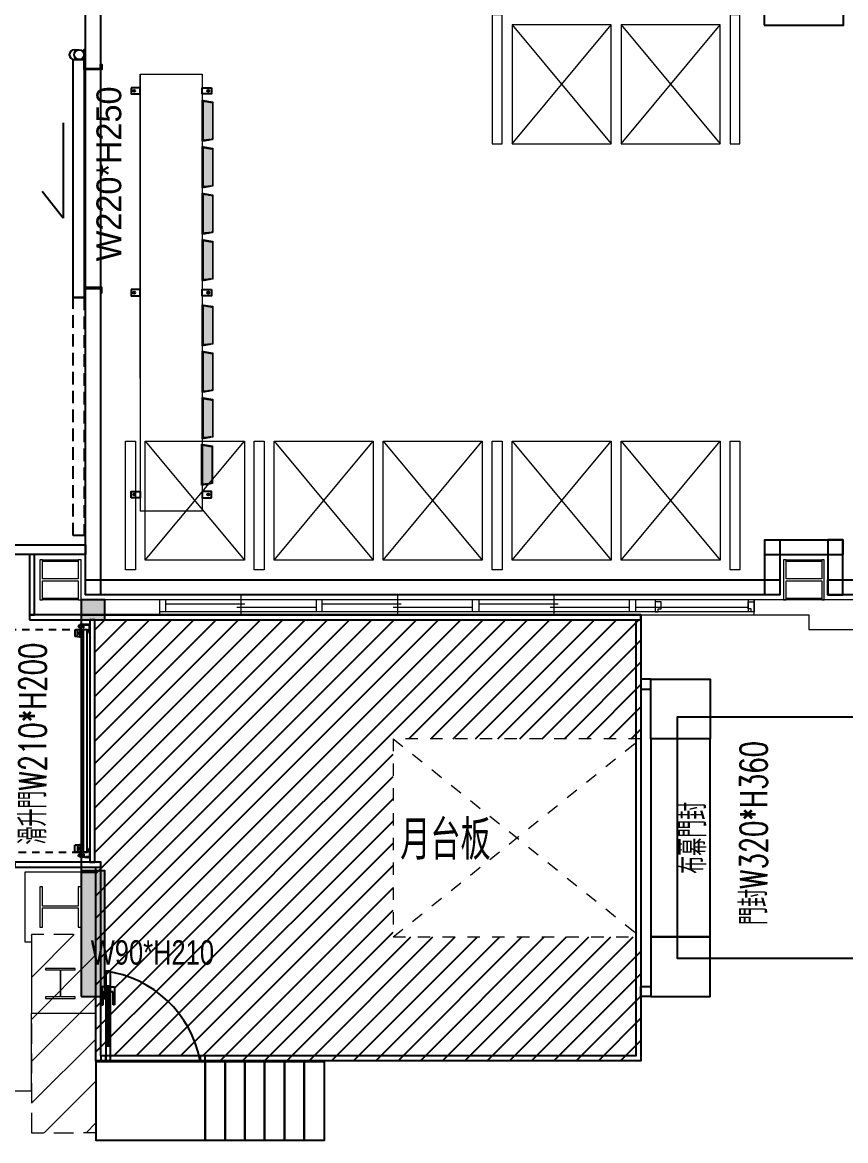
# Model space of a CAD drawing. Header units: millimetres. Extents: x -15161 to 10473752, y -72817 to 33960.
# Drawn here: x -1086 to -255, y -37382 to -36254 of the extents above; entities that cross this region are included whole.
import ezdxf
from ezdxf.enums import TextEntityAlignment as Align

# ---------------------------------------------------------------- set-up
doc = ezdxf.new("R2010")
doc.units = ezdxf.units.MM
for name, pattern in [('DASHED', [0.75, 0.5, -0.25]), ('HIDDEN', [9.525, 6.35, -3.175]), ('JIS_02_0.7', [1.35, 0.75, -0.6]), ('JIS_02_1.2', [2.5, 1.25, -1.25])]:
    doc.linetypes.add(name, pattern=pattern)
for name, color, linetype, lineweight in [('1', 7, 'Continuous', 9), ('C6', 6, 'Continuous', 5), ('添利-門', 150, 'Continuous', 25)]:
    doc.layers.add(name, color=color, linetype=linetype, lineweight=lineweight)
for name, color, linetype in [('@02 滑升門板', 7, 'Continuous'), ('@16 小零件', 3, 'Continuous'), ('HIDDEN', 2, 'DASHED'), ('PDF_幾何圖形', 7, 'Continuous'), ('TEXT', 4, 'Continuous')]:
    doc.layers.add(name, color=color, linetype=linetype)
doc.styles.add('C1', font='simplex.shx', dxfattribs={"bigfont": 'chin.shx'})
doc.styles.add('CHINA', font='C2.SHX', dxfattribs={"width": 0.8, "bigfont": 'CHINA.SHX'})
doc.styles.add('MtXpl_', font='PMingLiU.ttf')
doc.styles.get("Standard").update_dxf_attribs({"font": 'arial.ttf'})

# ---------------------------------------------------------------- blocks, each defined once
blk = doc.blocks.new('建築底圖1140116')
at = {"transparency": 33554687}
h = blk.add_hatch(color=8, dxfattribs=at)
h.dxf.hatch_style = 1
h.paths.add_polyline_path([(-1026.6, -25135.3), (-1002.6, -25135.3), (-1002.6, -25115.3), (-1026.6, -25115.3)])
h = blk.add_hatch(color=8, dxfattribs=at)
h.dxf.hatch_style = 1
h.paths.add_polyline_path([(-1026.6, -25515.3), (-1002.6, -25515.3), (-1002.6, -25388.5), (-1026.6, -25388.5)])
at = {"color": 8}
blk.add_line((-1026.6, -25135.3), (-1026.6, -25388.5), dxfattribs=at)
for points in [[(-1026.6, -25135.3), (-1002.6, -25135.3), (-1002.6, -25115.3), (-1026.6, -25115.3)], [(-1026.6, -25515.3), (-1002.6, -25515.3), (-1002.6, -25388.5), (-1026.6, -25388.5)]]:
    blk.add_lwpolyline(points, close=True, dxfattribs=at)
blk.add_lwpolyline([(-1026.6, -25389.8), (-1011.8, -25389.8)])
at = {"layer": 'PDF_幾何圖形', "lineweight": 0}
for points in [[(-1029.5, -25115.1), (-1026.6, -25115.1), (-1026.6, -25074.8), (-1029.5, -25074.8), (-1029.5, -25093.9), (-1065.5, -25093.9), (-1065.5, -25074.8), (-1068.1, -25074.8), (-1068.1, -25115.1), (-1065.5, -25115.1), (-1065.5, -25096), (-1029.5, -25096)], [(-1065.5, -25076.5), (-1065.5, -25074.8), (-1029.5, -25074.8), (-1029.5, -25076.5)], [(-279.3, -25115.1), (-276.7, -25115.1), (-276.7, -25074.8), (-279.3, -25074.8), (-279.3, -25093.9), (-315.3, -25093.9), (-315.3, -25074.8), (-317.8, -25074.8), (-317.8, -25115.1), (-315.3, -25115.1), (-315.3, -25096), (-279.3, -25096)], [(-315.3, -25076.5), (-315.3, -25074.8), (-279.3, -25074.8), (-279.3, -25076.5)], [(-1065.5, -25115.1), (-1065.5, -25113.4), (-1029.5, -25113.4), (-1029.5, -25115.1)], [(-315.3, -25115.1), (-315.3, -25113.4), (-279.3, -25113.4), (-279.3, -25115.1)], [(-1029.5, -25445.3), (-1026.6, -25445.3), (-1026.6, -25404.7), (-1029.5, -25404.7), (-1029.5, -25424.1), (-1065.5, -25424.1), (-1065.5, -25404.7), (-1068.1, -25404.7), (-1068.1, -25445.3), (-1065.5, -25445.3), (-1065.5, -25425.8), (-1029.5, -25425.8)], [(-1032.5, -25488.5), (-1032.5, -25487.2), (-1062.6, -25487.2), (-1062.6, -25488.5), (-1047.7, -25488.5), (-1047.7, -25515.6), (-1062.6, -25515.6), (-1062.6, -25517.3), (-1032.5, -25517.3), (-1032.5, -25515.6), (-1046.9, -25515.6), (-1046.9, -25488.5)]]:
    blk.add_lwpolyline(points, close=True, dxfattribs=at)
for points in [[(-865.3, -25111.2), (-865.3, -25131.1)], [(-707.3, -25111.2), (-707.3, -25131.1)], [(-549.4, -25111.2), (-549.4, -25131.1)], [(-1026.6, -25130.3), (-947.4, -25130.3), (-347.4, -25130.3), (-292.4, -25130.3), (-292.4, -25145.1), (-242.4, -25145.1), (-242.4, -25115.1), (-347.4, -25115.1), (-947.4, -25115.1), (-1026.6, -25115.1), (-1026.6, -25130.3)], [(-347.4, -25130.3), (-347.4, -25115.1), (-347.4, -25127.3), (-947.4, -25127.3)], [(-947.4, -25115.1), (-947.4, -25130.3)], [(-941.5, -25115.1), (-941.5, -25127.3)], [(-941.5, -25119.3), (-861.5, -25119.3)], [(-789.5, -25123.1), (-869.5, -25123.1)], [(-789.5, -25115.1), (-789.5, -25127.3)], [(-783.5, -25115.1), (-783.5, -25127.3)], [(-783.5, -25119.3), (-703.5, -25119.3)], [(-631.5, -25123.1), (-711.6, -25123.1)], [(-631.5, -25127.3), (-631.5, -25115.1)], [(-625.2, -25115.1), (-625.2, -25127.3)], [(-625.2, -25119.3), (-545.2, -25119.3)], [(-473.2, -25123.1), (-553.2, -25123.1)], [(-473.2, -25127.3), (-473.2, -25115.1)], [(-467.3, -25115.1), (-467.3, -25127.3)], [(-353.4, -25123.1), (-467.3, -25123.1)], [(-447.4, -25115.1), (-447.4, -25127.3), (-444.4, -25127.3), (-444.4, -25124.4), (-441.4, -25124.4), (-441.4, -25117.2), (-447.4, -25117.2)], [(-353.4, -25115.1), (-353.4, -25127.3)], [(-347.4, -25127.3), (-350.4, -25127.3), (-350.4, -25124.4), (-353.4, -25124.4), (-353.4, -25117.2), (-347.4, -25117.2)], [(-1026.6, -25389.8), (-1083.3, -25389.8), (-1083.3, -25437.3), (-1083.3, -25460.1), (-1076.5, -25460.1), (-1076.5, -25532.1), (-1011.8, -25532.1), (-1011.8, -25389.8)], [(-1026.6, -25389.8), (-1083.3, -25389.8), (-1083.3, -25437.3)], [(-1064.3, -25452.9), (-1076.5, -25452.9), (-1076.5, -25472.8)], [(-1076.5, -25496.1), (-1033.4, -25452.9)], [(-1076.5, -25453.8), (-1076.1, -25452.9)], [(-1034.2, -25452.9), (-1054.1, -25452.9)], [(-1011.8, -25472.8), (-1011.8, -25452.9)], [(-1076.5, -25538.5), (-1011.8, -25473.3)], [(-1076.5, -25483), (-1076.5, -25502.9)], [(-1076.5, -25512.6), (-1076.5, -25533)], [(-1076.5, -25580.8), (-1011.8, -25516)], [(-1011.8, -25533), (-1011.8, -25512.6)], [(-1768.4, -25532.1), (-1768.4, -25610.4), (-1076.5, -25610.4), (-1076.5, -25532.1)], [(-1076.5, -25542.7), (-1076.5, -25563)], [(-1011.8, -25563), (-1011.8, -25542.7)], [(-1076.5, -25623.1), (-1011.8, -25558.4)], [(-1076.5, -25572.8), (-1076.5, -25592.7)], [(-1011.8, -25592.7), (-1011.8, -25572.8)], [(-1076.5, -25602.8), (-1076.5, -25622.7)], [(-1063.8, -25652.8), (-1011.8, -25600.7)], [(-1011.8, -25622.7), (-1011.8, -25602.8)], [(-1076.5, -25632.9), (-1076.5, -25652.8), (-1064.3, -25652.8)], [(-1011.8, -25632.9), (-1011.8, -25652.8), (-1024, -25652.8)], [(-1054.1, -25652.8), (-1034.2, -25652.8)], [(-1021.5, -25652.8), (-1011.8, -25643)]]:
    blk.add_lwpolyline(points, dxfattribs=at)
blk = doc.blocks.new('A$C4E4F44B7')
at = {"layer": '@16 小零件'}
h = blk.add_hatch(color=253, dxfattribs=at)
h.dxf.hatch_style = 1
h.set_gradient(color1=(173, 173, 173), color2=(173, 173, 173))
edge = h.paths.add_edge_path()
edge.add_line((76, 44), (0, 44))
edge.add_arc((0, 42), 2, 90, 180)
edge.add_line((-2, 42), (-2, 0))
edge.add_arc((0, 0), 2, 180, 270)
edge.add_line((0, -2), (20, -2))
edge.add_line((20, -2), (20, 0))
edge.add_line((20, 0), (0, 0))
edge.add_line((0, 0), (0, 42))
edge.add_line((0, 42), (76, 42))
edge.add_line((76, 42), (76, 44))
at = {"layer": '@16 小零件', "color": 3}
blk.add_lwpolyline([(76, 44), (0, 44, 0.414214), (-2, 42), (-2, 0, 0.414214), (0, -2), (20, -2), (20, 0), (0, 0), (0, 42), (76, 42)], format="xyb", close=True, dxfattribs=at)
blk = doc.blocks.new('mao')
h = blk.add_hatch()
h.set_pattern_fill('ANSI37', color=256, scale=0.1)
edge = h.paths.add_edge_path()
edge.add_arc((-9, -3), 1, 71.7992, 121.7992)
edge.add_line((-10, -2), (-14, -5))
edge.add_arc((-14, -6), 0.75, 121.7992, 301.7992)
edge.add_line((-14, -6), (-12, -5))
edge.add_arc((-11, -7), 2, 71.7992, 121.7992, ccw=False)
edge.add_line((-10, -5), (-5, -7))
edge.add_arc((-4, -3), 4, 251.7992, 277.0107)
edge.add_line((-4, -7), (0, -7))
edge.add_arc((0, -5), 1.7, 270, 355.5734)
edge.add_arc((-30, -3), 31.5, 355.5734, 369.9553)
edge.add_line((1, 3), (1, 3))
edge.add_line((1, 3), (1, 3))
edge.add_arc((44, 7), 43, 184.3616, 185.7483, ccw=False)
edge.add_arc((1, 4), 0.2, 4.3616, 48.1143)
edge.add_line((1, 4), (1, 5))
edge.add_arc((1, 5), 0.2, 183.0003, 228.1143, ccw=False)
edge.add_arc((42, 7), 41.8, 176.3704, 183.0003, ccw=False)
edge.add_arc((1, 9), 0.2, 131.2564, 176.3704, ccw=False)
edge.add_line((1, 10), (1, 10))
edge.add_arc((1, 10), 0.2, 311.2564, 356.1782)
edge.add_arc((42, 8), 40.6, 156.1784, 176.5258, ccw=False)
edge.add_arc((4, 26), 1.5, 278.2417, 580.9993)
edge.add_arc((42, 7), 42.4, 155.3484, 184.7189)
edge.add_arc((35, -21), 43, 145.8809, 146.1229)
edge.add_arc((-4, 5), 4, 270, 326.1229, ccw=False)
edge.add_line((-4, 1), (-16, 1))
edge.add_arc((-16, -4), 5.5, 90, 120.2425)
edge.add_arc((-19, 0), 0.75, 120.2425, 300.2425)
edge.add_arc((-16, -4), 4, 90, 120.2425, ccw=False)
edge.add_line((-16, 0), (-4, 0))
edge.add_arc((-4, 5), 5.5, 270, 311.3028)
edge.add_arc((0, 1), 0.2, 7.1671, 131.3028, ccw=False)
edge.add_arc((-30, -3), 30, -4.4266, 7.1671, ccw=False)
edge.add_arc((0, -5), 0.2, 270, 355.5734, ccw=False)
edge.add_line((0, -5), (-4, -5))
edge.add_arc((-4, -5), 0.5, 161.7992, 277.0107, ccw=False)
edge.add_line((-5, -5), (-4, -3))
edge.add_arc((-5, -3), 0.65, 341.7992, 521.7992)
edge.add_line((-5, -3), (-6, -5))
edge.add_arc((-6, -4), 0.5, 251.7992, 341.7992, ccw=False)
edge.add_line((-7, -5), (-9, -4))
edge.add_arc((-9, -4), 0.5, 146.7992, 251.7992, ccw=False)
edge.add_line((-9, -3), (-9, -2))
edge.add_arc((-9, -2), 0.2, 326.7992, 431.7992)
at = {"layer": '@16 小零件'}
blk.add_lwpolyline([(-9, -2, 0.221695), (-10, -2), (-14, -5, 1), (-14, -6), (-12, -5, -0.221695), (-10, -5), (-5, -7, 0.110452), (-4, -7), (0, -7, 0.391762), (2, -5, 0.062835), (1, 3), (1, 3), (1, 3, -0.006051), (1, 4, 0.193261), (1, 4), (1, 5, -0.199429), (1, 5, -0.028937), (1, 10, -0.199429), (1, 10), (1, 10, 0.198558), (1, 10, -0.089016), (5, 24, 3.920122), (3, 25, 0.128859), (-1, 3, 0.001056), (-1, 3, -0.249898), (-4, 1), (-16, 1, 0.132729), (-19, 1, 1), (-18, -1, -0.132729), (-16, 0), (-4, 0, 0.182194), (0, 1, -0.601666), (0, 1, -0.05063), (0, -5, -0.391762), (0, -5), (-4, -5, -0.54982), (-5, -5), (-4, -3, 1), (-5, -3), (-6, -5, -0.414214), (-7, -5), (-9, -4, -0.493145), (-9, -3), (-9, -2, 0.493145), (-9, -2)], format="xyb", dxfattribs=at)
blk = doc.blocks.new('A$C5A6C6123')
at = {"layer": '@16 小零件'}
h = blk.add_hatch(color=7, dxfattribs=at)
h.dxf.hatch_style = 1
h.set_gradient(color1=(255, 255, 255))
h.paths.add_polyline_path([(11, 10, 0.182194), (12, 6, -0.601666), (12, 6, -0.05063), (6, 6, -0.391762), (6, 6), (6, 10, -0.548925), (6, 11), (8, 10, 1), (8, 11), (7, 12, -0.414214), (6, 13), (7, 15, -0.493145), (8, 15), (9, 15, 0.48682), (9, 15, 0.226997), (9, 16), (6, 20, 1), (5, 20), (6, 18, -0.221695), (6, 16), (4, 12, 0.110452), (4, 10), (5, 6, 0.391762), (6, 4, 0.062835), (14, 5), (14, 5), (14, 5, -0.006051), (15, 5, 0.193261), (15, 5), (16, 5, -0.199429), (16, 5, -0.028937), (21, 5, -0.199429), (21, 5), (21, 5, 0.200125), (21, 5, -0.089009), (35, 2, 3.920122), (36, 3, 0.128859), (15, 7, 0.001056), (14, 7, -0.249898), (13, 10), (13, 22, 0.132729), (12, 25, 1), (11, 24, -0.132729), (11, 22)])
at = {"layer": '@16 小零件', "elevation": 0}
blk.add_lwpolyline([(9, 15, 0.225896), (9, 16), (6, 20, 1), (5, 20), (6, 18, -0.221695), (6, 16), (4, 12, 0.110452), (4, 10), (5, 6, 0.391762), (6, 4, 0.062835), (14, 5), (14, 5), (14, 5, -0.006051), (15, 5, 0.193261), (15, 5), (16, 5, -0.199429), (16, 5, -0.028937), (21, 5, -0.199429), (21, 5), (21, 5, 0.198558), (21, 5, -0.089016), (35, 2, 3.920122), (36, 3, 0.128859), (15, 7, 0.001056), (14, 7, -0.249898), (13, 10), (13, 22, 0.132729), (12, 25, 1), (11, 24, -0.132729), (11, 22), (11, 10, 0.182194), (12, 6, -0.601666), (12, 6, -0.05063), (6, 6, -0.391762), (6, 6), (6, 10, -0.54982), (6, 11), (8, 10, 1), (8, 11), (7, 12, -0.414214), (6, 13), (7, 15, -0.493145), (8, 15), (9, 15, 0.493145), (9, 15)], format="xyb", dxfattribs=at)
blk = doc.blocks.new('A$C34B67317')
at = {"layer": '@16 小零件'}
h = blk.add_hatch(color=253, dxfattribs=at)
h.dxf.hatch_style = 1
h.set_gradient(color1=(173, 173, 173), color2=(173, 173, 173))
h.paths.add_polyline_path([(-54, -6), (-51, -6), (-51, 1), (-51, 20), (-49, 35), (-49, 39, -0.025609), (-49, 39), (-49, 53), (-52, 53), (-52, 35), (-54, 20)])
h.paths.add_polyline_path([(-54, -24), (-51, -24), (-51, -6), (-54, -6)])
h.paths.add_polyline_path([(-52, 53), (-49, 53), (-49, 67), (-49, 75), (-52, 75)])
h = blk.add_hatch(color=253, dxfattribs=at)
h.dxf.hatch_style = 1
h.set_gradient(color1=(173, 173, 173), color2=(173, 173, 173))
h.paths.add_polyline_path([(-47, -26), (-23, -26), (-23, -26), (-23, -24), (-27, -24), (-47, -24, -0.394187), (-49, -22), (-49, -6), (-51, -6), (-51, -22, 0.400856)])
h.paths.add_polyline_path([(-51, -6), (-49, -6), (-49, 14), (-51, 14)])
h.paths.add_polyline_path([(-19, -26), (7, -26, 0.434528), (11, -22), (11, -13), (10, -12), (11, -11), (11, -6), (9, -6), (9, -10), (7, -11, 0.383736), (7, -13), (9, -14), (9, -22, -0.434528), (7, -24), (-15, -24), (-15, -24), (-19, -24)])
h = blk.add_hatch(color=253, dxfattribs=at)
h.dxf.hatch_style = 1
h.set_gradient(color1=(173, 173, 173), color2=(173, 173, 173))
h.paths.add_polyline_path([(-44, 35), (-23, 35), (-23, 37), (-44, 37, -0.414214), (-47, 39), (-47, 53), (-49, 53), (-49, 39, 0.384526)])
h.paths.add_polyline_path([(-49, 67), (-49, 53), (-47, 53), (-47, 66), (-41, 83, -0.583146), (-30, 85), (-25, 78), (-23, 80), (-28, 86, 0.583449), (-43, 84)])
for p, q in [((-44, 53, 0), (-55, 53, 0)), ((-53, 57), (-53, 49)), ((-52, 57), (-52, 49)), ((-58, -6), (-45, -6)), ((-55, -2), (-55, -10)), ((-54, -2), (-54, -10))]:
    blk.add_line(p, q, dxfattribs=at)
at = {"layer": '@16 小零件', "ltscale": 10}
blk.add_line((-52, 35, 0), (-52, 75, 0), dxfattribs=at)
blk.add_lwpolyline([(-52, 75), (-49, 75), (-49, 35), (-51, 20), (-51, -24), (-54, -24), (-54, 20), (-52, 36)], dxfattribs=at)
at = {"layer": '@16 小零件'}
blk.add_lwpolyline([(-51, 1), (-51, -22, 0.401695), (-47, -26), (7, -26, 0.434528), (11, -22), (11, -13), (10, -12), (11, -11), (11, -6), (9, -6), (9, -10), (7, -11, 0.383736), (7, -13), (9, -14), (9, -22, -0.434528), (7, -24), (-47, -24, -0.394187), (-49, -22), (-49, 14), (-51, 14)], format="xyb", dxfattribs=at)
at = {"layer": '@16 小零件', "ltscale": 10, "elevation": 0}
blk.add_lwpolyline([(-30, 85, 0.580259), (-41, 83), (-47, 66), (-47, 39, 0.414214), (-44, 37), (-23, 37), (-23, 35), (-44, 35, -0.414214), (-49, 39), (-49, 67), (-43, 84, -0.58075), (-28, 86), (-23, 80), (-25, 78)], format="xyb", close=True, dxfattribs=at)
at = {"layer": '@16 小零件', "extrusion": (0, 0, -1)}
for centre, major_axis, start_param, end_param in [((-53, 57), (-0.598, -0.598), -1.41843, -0.152488), ((-53, 48), (0.598, -0.598), 3.293959, 4.559901), ((-54, -1), (-0.598, -0.598), -1.41843, -0.152488), ((-54, -11), (0.598, -0.598), 3.293959, 4.559901)]:
    blk.add_ellipse(centre, major_axis=major_axis, ratio=1, start_param=start_param, end_param=end_param, dxfattribs=at)
at = {"layer": '@16 小零件', "xscale": -1}
for name, p, rotation in [('mao', (11, -6), 270.4821418400619), ('A$C5A6C6123', (0, 0, 0), 180)]:
    blk.add_blockref(name, p, dxfattribs=dict(at, rotation=rotation))
blk = doc.blocks.new('轮和轮支架')
at = {"layer": '@02 滑升門板', "color": 4}
for p, q in [((-6, -6), (-6, -23)), ((-6, -35), (-6, -23)), ((-6, -40), (-6, -35)), ((6, -30), (6, -6)), ((6, -16), (15, -16)), ((15, -30), (6, -30)), ((6, -30), (6, -35)), ((6, -35), (6, -40)), ((15, -30), (15, -16)), ((34, -18), (15, -18)), ((34, -28), (15, -28)), ((106, -14), (34, -14)), ((34, -14), (34, -58)), ((106, -32), (34, -32)), ((106, -58), (34, -58)), ((36, -14), (36, -4)), ((36, -4), (104, -4)), ((104, -7), (36, -7)), ((36, -84), (36, -58)), ((36, -84), (104, -84)), ((46, -7), (39, -7)), ((39, -7), (39, -7)), ((40, -7), (46, -7)), ((41, -4), (104, -4)), ((41, -8), (41, -12)), ((42, -13), (41, -13)), ((43, -13), (42, -13)), ((43, -8), (43, -12)), ((43, -13), (46, -13)), ((46, -14), (46, -4)), ((52, -7), (46, -7)), ((46, -7), (52, -7)), ((48, -13), (46, -13)), ((48, -13), (49, -13)), ((49, -8), (49, -12)), ((49, -13), (51, -13)), ((51, -8), (51, -12)), ((52, -7), (52, -7)), ((95, -7), (88, -7)), ((88, -7), (95, -7)), ((88, -7), (88, -7)), ((89, -8), (89, -12)), ((91, -13), (90, -13)), ((92, -13), (91, -13)), ((92, -8), (92, -12)), ((92, -13), (95, -13)), ((95, -14), (95, -4)), ((101, -7), (95, -7)), ((95, -7), (101, -7)), ((97, -13), (95, -13)), ((97, -8), (97, -12)), ((97, -13), (98, -13)), ((98, -13), (99, -13)), ((100, -8), (100, -12)), ((101, -7), (101, -7)), ((104, -4), (104, -14)), ((104, -4), (104, -7)), ((104, -58), (104, -84)), ((106, -14), (106, -58)), ((115, -18), (106, -18)), ((115, -28), (106, -28)), ((115, -28), (115, -18)), ((115, -18), (117, -18)), ((115, -28), (117, -28)), ((117, -28), (117, -18))]:
    blk.add_line(p, q, dxfattribs=at)
blk.add_lwpolyline([(75, -36), (79, -43), (75, -50), (66, -50), (62, -43), (66, -36)], close=True, dxfattribs=at)
for centre, radius in [((70, -42), 9.96), ((70, -43), 7.22), ((70, -43), 6.59)]:
    blk.add_circle(centre, radius, dxfattribs=at)
for centre, radius, start, end in [((0, -6), 6, 0, 180), ((0, -7), 6.1, 10.3229, 169.6771), ((0, -9), 6.29, 18.5184, 163.7889), ((0, -12), 6.89, 29.4619, 150.5381), ((0, -16), 7.76, 39.3937, 140.6063), ((0, -22), 9.13, 50.0846, 132.2228), ((0, -40), 18.8, 71.4396, 108.5604), ((0, -6), 18.8, 251.4396, 288.5604), ((0, -24), 9.13, 227.7772, 309.9154), ((0, -30), 7.76, 219.3937, 320.6063), ((0, -34), 6.89, 209.4619, 330.5381), ((0, -37), 6.29, 196.2111, 341.4816), ((0, -40), 6, 180, 0), ((0, -39), 6.1, 190.3229, 349.6771), ((42, -2), 6.13, 244.44, 281.3099), ((40, -7), 0.457, 90, 180), ((41, -12), 0.481, 180, 270), ((42, -12), 0.481, 270, 0), ((46, 1), 8.9, 251.0754, 288.9246), ((43, -12), 0.481, 180, 270), ((48, -12), 0.481, 270, 0), ((50, -2), 6.13, 258.6901, 295.56), ((49, -12), 0.481, 180, 270), ((51, -12), 0.481, 270, 0), ((52, -7), 0.457, 0, 90), ((70, -43), 4.5, 0.2198, 180.6124), ((70, -42), 4.51, 183.2567, 356.3507), ((90, -2), 6.13, 244.44, 281.3099), ((88, -7), 0.457, 90, 180), ((90, -12), 0.481, 180, 270), ((91, -12), 0.481, 270, 0), ((95, 1), 8.9, 251.0754, 288.9246), ((92, -12), 0.481, 180, 270), ((99, -2), 6.13, 258.6901, 295.56), ((98, -12), 0.481, 180, 270), ((97, -12), 0.481, 270, 0), ((99, -12), 0.481, 270, 0), ((101, -7), 0.457, 0, 90)]:
    blk.add_arc(centre, radius, start, end, dxfattribs=at)
blk = doc.blocks.new('A$C5A8905F9')
at = {"layer": '@16 小零件', "xscale": -1, "rotation": 180}
blk.add_blockref('轮和轮支架', (-35, 40), dxfattribs=at)
at = {"layer": '@16 小零件'}
blk.add_blockref('A$C4E4F44B7', (0, 0), dxfattribs=at)
blk = doc.blocks.new('機組1140224')
h = blk.add_hatch(color=230)
h.dxf.hatch_style = 1
h.paths.add_polyline_path([(7464.6, -36371.3), (7455.3, -36373), (7455.3, -36371.5), (7455.3, -36332.6), (7464.6, -36334.3)])
h = blk.add_hatch(color=230)
h.dxf.hatch_style = 1
h.paths.add_polyline_path([(7464.6, -36418.2), (7455.3, -36419.9), (7455.3, -36418.4), (7455.3, -36379.5), (7464.6, -36381.2)])
h = blk.add_hatch(color=230)
h.dxf.hatch_style = 1
h.paths.add_polyline_path([(7464.6, -36465.1), (7455.3, -36466.8), (7455.3, -36465.3), (7455.3, -36426.4), (7464.6, -36428.1)])
h = blk.add_hatch(color=230)
h.dxf.hatch_style = 1
h.paths.add_polyline_path([(7464.6, -36512), (7455.3, -36513.7), (7455.3, -36512.2), (7455.3, -36473.3), (7464.6, -36475)])
h = blk.add_hatch(color=230)
h.dxf.hatch_style = 1
h.paths.add_polyline_path([(7464.6, -36577.6), (7455.3, -36579.3), (7455.3, -36577.8), (7455.3, -36539), (7464.6, -36540.6)])
h = blk.add_hatch(color=230)
h.dxf.hatch_style = 1
h.paths.add_polyline_path([(7464.6, -36624.5), (7455.3, -36626.2), (7455.3, -36624.7), (7455.3, -36585.9), (7464.6, -36587.5)])
h = blk.add_hatch(color=230)
h.dxf.hatch_style = 1
h.paths.add_polyline_path([(7464.6, -36671.4), (7455.3, -36673.1), (7455.3, -36671.6), (7455.3, -36632.8), (7464.6, -36634.4)])
h = blk.add_hatch(color=230)
h.dxf.hatch_style = 1
h.paths.add_polyline_path([(7464.1, -36718.3), (7454.8, -36720), (7454.8, -36718.5), (7454.8, -36679.7), (7464.1, -36681.4)])
at = {"layer": '1'}
h = blk.add_hatch(color=230, dxfattribs=at)
h.dxf.hatch_style = 1
h.paths.add_polyline_path([(7455.3, -36332.6), (7455.3, -36334.1), (7464.3, -36334.3)])
h = blk.add_hatch(color=230, dxfattribs=at)
h.dxf.hatch_style = 1
h.paths.add_polyline_path([(7455.3, -36332.6), (7455.3, -36334.1), (7464.3, -36334.3)])
h = blk.add_hatch(color=230, dxfattribs=at)
h.dxf.hatch_style = 1
h.paths.add_polyline_path([(7455.3, -36373), (7455.3, -36371.5), (7464.3, -36371.3)])
h = blk.add_hatch(color=230, dxfattribs=at)
h.dxf.hatch_style = 1
h.paths.add_polyline_path([(7455.3, -36379.5), (7455.3, -36381), (7464.3, -36381.2)])
h = blk.add_hatch(color=230, dxfattribs=at)
h.dxf.hatch_style = 1
h.paths.add_polyline_path([(7455.3, -36379.5), (7455.3, -36381), (7464.3, -36381.2)])
h = blk.add_hatch(color=230, dxfattribs=at)
h.dxf.hatch_style = 1
h.paths.add_polyline_path([(7455.3, -36419.9), (7455.3, -36418.4), (7464.3, -36418.2)])
h = blk.add_hatch(color=230, dxfattribs=at)
h.dxf.hatch_style = 1
h.paths.add_polyline_path([(7455.3, -36426.4), (7455.3, -36427.9), (7464.3, -36428.1)])
h = blk.add_hatch(color=230, dxfattribs=at)
h.dxf.hatch_style = 1
h.paths.add_polyline_path([(7455.3, -36426.4), (7455.3, -36427.9), (7464.3, -36428.1)])
h = blk.add_hatch(color=230, dxfattribs=at)
h.dxf.hatch_style = 1
h.paths.add_polyline_path([(7455.3, -36466.8), (7455.3, -36465.3), (7464.3, -36465.1)])
h = blk.add_hatch(color=230, dxfattribs=at)
h.dxf.hatch_style = 1
h.paths.add_polyline_path([(7455.3, -36473.3), (7455.3, -36474.8), (7464.3, -36475)])
h = blk.add_hatch(color=230, dxfattribs=at)
h.dxf.hatch_style = 1
h.paths.add_polyline_path([(7455.3, -36473.3), (7455.3, -36474.8), (7464.3, -36475)])
h = blk.add_hatch(color=230, dxfattribs=at)
h.dxf.hatch_style = 1
h.paths.add_polyline_path([(7455.3, -36513.7), (7455.3, -36512.2), (7464.3, -36512.1)])
h = blk.add_hatch(color=230, dxfattribs=at)
h.dxf.hatch_style = 1
h.paths.add_polyline_path([(7455.3, -36539), (7455.3, -36540.4), (7464.3, -36540.6)])
h = blk.add_hatch(color=230, dxfattribs=at)
h.dxf.hatch_style = 1
h.paths.add_polyline_path([(7455.3, -36539), (7455.3, -36540.4), (7464.3, -36540.6)])
h = blk.add_hatch(color=230, dxfattribs=at)
h.dxf.hatch_style = 1
h.paths.add_polyline_path([(7455.3, -36579.3), (7455.3, -36577.8), (7464.3, -36577.7)])
h = blk.add_hatch(color=230, dxfattribs=at)
h.dxf.hatch_style = 1
h.paths.add_polyline_path([(7455.3, -36585.9), (7455.3, -36587.3), (7464.3, -36587.5)])
h = blk.add_hatch(color=230, dxfattribs=at)
h.dxf.hatch_style = 1
h.paths.add_polyline_path([(7455.3, -36585.9), (7455.3, -36587.3), (7464.3, -36587.5)])
h = blk.add_hatch(color=230, dxfattribs=at)
h.dxf.hatch_style = 1
h.paths.add_polyline_path([(7455.3, -36626.2), (7455.3, -36624.7), (7464.3, -36624.6)])
h = blk.add_hatch(color=230, dxfattribs=at)
h.dxf.hatch_style = 1
h.paths.add_polyline_path([(7455.3, -36632.8), (7455.3, -36634.2), (7464.3, -36634.4)])
h = blk.add_hatch(color=230, dxfattribs=at)
h.dxf.hatch_style = 1
h.paths.add_polyline_path([(7455.3, -36632.8), (7455.3, -36634.2), (7464.3, -36634.4)])
h = blk.add_hatch(color=230, dxfattribs=at)
h.dxf.hatch_style = 1
h.paths.add_polyline_path([(7455.3, -36673.1), (7455.3, -36671.6), (7464.3, -36671.5)])
h = blk.add_hatch(color=230, dxfattribs=at)
h.dxf.hatch_style = 1
h.paths.add_polyline_path([(7454.8, -36679.7), (7454.8, -36681.1), (7463.8, -36681.3)])
h = blk.add_hatch(color=230, dxfattribs=at)
h.dxf.hatch_style = 1
h.paths.add_polyline_path([(7454.8, -36679.7), (7454.8, -36681.1), (7463.8, -36681.3)])
h = blk.add_hatch(color=230, dxfattribs=at)
h.dxf.hatch_style = 1
h.paths.add_polyline_path([(7454.8, -36720), (7454.8, -36718.5), (7463.8, -36718.4)])
at = {"color": 230}
for p, q in [((7465.2, -36344.4), (7465.1, -36344.4)), ((7465.2, -36361.2), (7465.1, -36361.2)), ((7465.2, -36391.3), (7465.1, -36391.3)), ((7465.2, -36408.1), (7465.1, -36408.1)), ((7465.2, -36438.2), (7465.1, -36438.2)), ((7465.2, -36455), (7465.1, -36455)), ((7465.2, -36485.1), (7465.1, -36485.1)), ((7465.2, -36501.9), (7465.1, -36501.9)), ((7465.2, -36550.7), (7465.1, -36550.7)), ((7465.2, -36567.5), (7465.1, -36567.5)), ((7465.2, -36597.6), (7465.1, -36597.6)), ((7465.2, -36614.4), (7465.1, -36614.4)), ((7465.2, -36644.6), (7465.1, -36644.6)), ((7465.2, -36661.3), (7465.1, -36661.3)), ((7464.6, -36691.5), (7464.6, -36691.5)), ((7464.6, -36708.2), (7464.6, -36708.2))]:
    blk.add_line(p, q, dxfattribs=at)
for points in [[(7382.6, -36319.5), (7382.6, -36325.8), (7391.9, -36325.8), (7391.9, -36319.5)], [(7463.6, -36319.5), (7463.6, -36325.8), (7454.2, -36325.8), (7454.2, -36319.5)], [(7382.6, -36523.2), (7382.6, -36529.4), (7391.9, -36529.4), (7391.9, -36523.2)], [(7463.6, -36523.2), (7463.6, -36529.4), (7454.2, -36529.4), (7454.2, -36523.2)], [(7382.6, -36733.1), (7382.6, -36726.9), (7391.9, -36726.9), (7391.9, -36733.1)], [(7463.6, -36733.1), (7463.6, -36726.9), (7454.2, -36726.9), (7454.2, -36733.1)]]:
    blk.add_lwpolyline(points, close=True, dxfattribs=at)
for centre in [(7385.7, -36322.7), (7460.5, -36322.7), (7385.7, -36526.3), (7460.5, -36526.3), (7385.7, -36730), (7460.5, -36730)]:
    blk.add_circle(centre, 1.04, dxfattribs=at)
at = {"layer": '1', "color": 230}
for p, q in [((7391.9, -36612.8), (7391.9, -36305.8)), ((7391.9, -36305.8), (7454.2, -36305.8)), ((7391.9, -36305.8), (7391.9, -36746.8)), ((7454.2, -36305.8), (7454.2, -36612.8)), ((7454.2, -36305.8), (7454.2, -36746.8)), ((7455.3, -36332.1), (7465.1, -36333.7)), ((7464.6, -36334.3), (7464.6, -36371.3)), ((7465.1, -36333.7), (7465.1, -36371.9)), ((7465.1, -36371.9), (7455.3, -36373.5)), ((7455.3, -36379), (7465.1, -36380.6)), ((7464.6, -36381.2), (7464.6, -36418.2)), ((7465.1, -36380.6), (7465.1, -36418.8)), ((7454.2, -36418.9), (7454.2, -36633.8)), ((7465.1, -36418.8), (7455.3, -36420.4)), ((7455.3, -36425.9), (7465.1, -36427.5)), ((7465.1, -36427.5), (7465.1, -36465.7)), ((7464.6, -36428.1), (7464.6, -36465.1)), ((7465.1, -36465.7), (7455.3, -36467.3)), ((7455.3, -36472.8), (7465.1, -36474.4)), ((7464.6, -36475), (7464.6, -36512)), ((7465.1, -36474.4), (7465.1, -36512.6)), ((7465.1, -36512.6), (7455.3, -36514.2)), ((7455.3, -36538.4), (7465.1, -36540)), ((7465.1, -36540), (7465.1, -36578.2)), ((7464.6, -36540.6), (7464.6, -36577.6)), ((7465.1, -36578.2), (7455.3, -36579.8)), ((7455.3, -36585.3), (7465.1, -36586.9)), ((7464.6, -36587.5), (7464.6, -36624.5)), ((7465.1, -36586.9), (7465.1, -36625.1)), ((7465.1, -36625.1), (7455.3, -36626.8)), ((7455.3, -36632.2), (7465.1, -36633.8)), ((7464.6, -36634.4), (7464.6, -36671.4)), ((7465.1, -36633.8), (7465.1, -36672)), ((7465.1, -36672), (7455.3, -36673.7)), ((7454.8, -36679.1), (7464.6, -36680.7)), ((7464.1, -36681.4), (7464.1, -36718.3)), ((7464.6, -36680.7), (7464.6, -36718.9)), ((7464.6, -36718.9), (7454.8, -36720.6)), ((7454.2, -36746.8), (7391.9, -36746.8))]:
    blk.add_line(p, q, dxfattribs=at)
for points in [[(7454.2, -36332.1), (7455.3, -36332.1), (7455.3, -36373.5), (7454.2, -36373.5)], [(7454.2, -36379), (7455.3, -36379), (7455.3, -36420.4), (7454.2, -36420.4)], [(7454.2, -36425.9), (7455.3, -36425.9), (7455.3, -36467.3), (7454.2, -36467.3)], [(7454.2, -36472.8), (7455.3, -36472.8), (7455.3, -36514.2), (7454.2, -36514.2)], [(7454.2, -36538.4), (7455.3, -36538.4), (7455.3, -36579.8), (7454.2, -36579.8)], [(7454.2, -36585.3), (7455.3, -36585.3), (7455.3, -36626.8), (7454.2, -36626.8)], [(7454.2, -36632.2), (7455.3, -36632.2), (7455.3, -36673.7), (7454.2, -36673.7)], [(7453.7, -36679.1), (7454.8, -36679.1), (7454.8, -36720.6), (7453.7, -36720.6)]]:
    blk.add_lwpolyline(points, close=True, dxfattribs=at)
at = {"layer": 'HIDDEN', "color": 230}
for p, q in [((7455.3, -36332.6), (7464.6, -36334.3)), ((7455.3, -36373), (7464.6, -36371.3)), ((7455.3, -36379.5), (7464.6, -36381.2)), ((7455.3, -36419.9), (7464.6, -36418.2)), ((7455.3, -36426.4), (7464.6, -36428.1)), ((7455.3, -36466.8), (7464.6, -36465.1)), ((7455.3, -36473.3), (7464.6, -36475)), ((7455.3, -36513.7), (7464.6, -36512)), ((7455.3, -36539), (7464.6, -36540.6)), ((7455.3, -36579.3), (7464.6, -36577.6)), ((7455.3, -36585.9), (7464.6, -36587.5)), ((7455.3, -36626.2), (7464.6, -36624.5)), ((7455.3, -36632.8), (7464.6, -36634.4)), ((7455.3, -36673.1), (7464.6, -36671.4)), ((7454.8, -36679.7), (7464.1, -36681.4)), ((7454.8, -36720), (7464.1, -36718.3))]:
    blk.add_line(p, q, dxfattribs=at)
for points in [[(7454.8, -36334.1), (7455.3, -36334.1), (7455.3, -36332.4), (7454.8, -36332.4)], [(7454.8, -36371.5), (7455.3, -36371.5), (7455.3, -36373.2), (7454.8, -36373.2)], [(7454.8, -36381), (7455.3, -36381), (7455.3, -36379.3), (7454.8, -36379.3)], [(7454.8, -36418.4), (7455.3, -36418.4), (7455.3, -36420.1), (7454.8, -36420.1)], [(7454.8, -36427.9), (7455.3, -36427.9), (7455.3, -36426.2), (7454.8, -36426.2)], [(7454.8, -36465.3), (7455.3, -36465.3), (7455.3, -36467.1), (7454.8, -36467.1)], [(7454.8, -36474.8), (7455.3, -36474.8), (7455.3, -36473.1), (7454.8, -36473.1)], [(7454.8, -36512.2), (7455.3, -36512.2), (7455.3, -36514), (7454.8, -36514)], [(7454.8, -36540.4), (7455.3, -36540.4), (7455.3, -36538.7), (7454.8, -36538.7)], [(7454.8, -36577.8), (7455.3, -36577.8), (7455.3, -36579.6), (7454.8, -36579.6)], [(7454.8, -36587.3), (7455.3, -36587.3), (7455.3, -36585.6), (7454.8, -36585.6)], [(7454.8, -36624.7), (7455.3, -36624.7), (7455.3, -36626.5), (7454.8, -36626.5)], [(7454.8, -36634.2), (7455.3, -36634.2), (7455.3, -36632.5), (7454.8, -36632.5)], [(7454.8, -36671.6), (7455.3, -36671.6), (7455.3, -36673.4), (7454.8, -36673.4)], [(7454.2, -36681.1), (7454.8, -36681.1), (7454.8, -36679.4), (7454.2, -36679.4)], [(7454.2, -36718.5), (7454.8, -36718.5), (7454.8, -36720.3), (7454.2, -36720.3)]]:
    blk.add_lwpolyline(points, close=True, dxfattribs=at)

msp = doc.modelspace()

# ---------------------------------------------------------------- hatches: boundary and pattern name
at = {"transparency": 33554687}
h = msp.add_hatch(dxfattribs=at)
h.set_pattern_fill('ANSI31', color=54, scale=5)
h.paths.add_polyline_path([(-461.7586, -37176.2414), (-711.7586, -37176.2414), (-711.7586, -36976.2414), (-461.7586, -36976.2414), (-461.7586, -36856.2414), (-1012.7586, -36856.2414), (-1012.7586, -37100.7869), (-1006.7586, -37100.7869), (-1006.7586, -37105.7869), (-1011.7586, -37105.7869), (-1011.7586, -37301.2414), (-996.7586, -37301.2414), (-996.7586, -37286.2414), (-1001.7586, -37286.2414), (-1001.7586, -37225.8178), (-996.7586, -37225.8178), (-996.7586, -37211.6122, 0.01124293), (-1001.7586, -37210.8178), (-996.7586, -37210.8178), (-996.7586, -37211.6122, -0.309842287), (-906.335, -37301.2414), (-906.335, -37296.2414), (-901.335, -37296.2414), (-901.335, -37301.2414), (-461.7586, -37301.2414)])
h.paths.add_polyline_path([(-996.7586, -37211.6122), (-996.7586, -37226.6902), (-992.7586, -37226.6902), (-992.7586, -37244.6902), (-994.2586, -37244.6902), (-994.2586, -37231.6902), (-996.7586, -37231.6902), (-996.7586, -37296.2414), (-907.409, -37296.2414, 0.297438673)], flags=16)
h.paths.add_polyline_path([(-621.82, -37228.4265), (-551.0492, -37228.4265), (-551.0492, -37176.9087), (-621.82, -37176.9087)], flags=24)
h.paths.add_polyline_path([(-729.6107, -37111.3028), (-729.6107, -37040.532), (-781.1284, -37040.532), (-781.1284, -37111.3028)], flags=24)
h.paths.add_polyline_path([(-1023.7339, -37214.0664), (-881.6129, -37214.0664), (-881.6129, -37172.533), (-1023.7339, -37172.533)], flags=9)

# ---------------------------------------------------------------- linework, layer by layer
at = {"color": 8, "lineweight": 13, "ltscale": 0.13}
for p, q in [((-591.7662, -36376.1715), (-491.7662, -36256.1715)), ((-591.7662, -36256.1715), (-491.7662, -36376.1715)), ((-481.7662, -36376.1715), (-381.7662, -36256.1715)), ((-481.7662, -36256.1715), (-381.7662, -36376.1715)), ((-961.7662, -36675.9986), (-861.7662, -36795.9986)), ((-961.7662, -36795.9986), (-861.7662, -36675.9986)), ((-831.7662, -36675.9986), (-731.7662, -36795.9986)), ((-831.7662, -36795.9986), (-731.7662, -36675.9986)), ((-721.7662, -36675.9986), (-621.7662, -36795.9986)), ((-721.7662, -36795.9986), (-621.7662, -36675.9986)), ((-591.7662, -36675.9986), (-491.7662, -36795.9986)), ((-591.7662, -36795.9986), (-491.7662, -36675.9986)), ((-481.7662, -36675.9986), (-381.7662, -36795.9986)), ((-481.7662, -36795.9986), (-381.7662, -36675.9986))]:
    msp.add_line(p, q, dxfattribs=at)
at = {"color": 150}
for p, q in [((-1017.7588, -37089.8821), (-1017.7589, -37095.3067)), ((-999.7586, -37226.8178), (-1001.7586, -37225.8178)), ((-999.7586, -37226.8178), (-1001.7586, -37225.8178)), ((-1001.7586, -37225.8178), (-1001.7586, -37286.2414)), ((-996.7586, -37225.8178), (-1001.7586, -37225.8178)), ((-999.7488, -37285.2414), (-999.7586, -37226.8178)), ((-999.7586, -37226.8178), (-998.7586, -37226.8178)), ((-998.7586, -37226.8178), (-996.7586, -37225.8178)), ((-998.7586, -37226.8178), (-996.7586, -37225.8178)), ((-998.7586, -37226.8178), (-998.7488, -37285.2414)), ((-996.7586, -37286.2414), (-996.7586, -37225.8178)), ((-999.2586, -37236.2414), (-999.2586, -37236.2414)), ((-999.2586, -37236.2414), (-999.2586, -37236.2414)), ((-999.7586, -37285.2414), (-1001.7586, -37286.2414)), ((-999.7586, -37285.2414), (-1001.7586, -37286.2414)), ((-1001.7586, -37286.2414), (-996.7586, -37286.2414)), ((-998.7488, -37285.2414), (-999.7488, -37285.2414)), ((-998.7586, -37285.2414), (-996.7586, -37286.2414)), ((-998.7586, -37285.2414), (-996.7586, -37286.2414))]:
    msp.add_line(p, q, dxfattribs=at)
at = {"color": 94}
for points in [[(-1007.001, -36830.9986), (-1022.001, -36830.9986), (-1022.001, -36175.3909), (-1007.001, -36175.3909)], [(-337.3783, -36256.4608), (-257.155, -36256.4608), (-257.155, -36174.9673), (-337.3783, -36174.9673)], [(-321.5315, -36830.9986), (-336.5315, -36830.9986), (-336.5315, -36775.7757), (-321.5315, -36775.7757)], [(-336.5315, -36790.7757), (-336.5315, -36775.7757), (-258.0021, -36775.7757), (-258.0021, -36790.7757)], [(-273.0021, -36830.9986), (-258.0021, -36830.9986), (-258.0021, -36775.7757), (-273.0021, -36775.7757)], [(-321.5315, -36815.9986), (-321.5315, -36830.9986), (-1022.001, -36830.9986), (-1022.001, -36815.9986)], [(428.7379, -36815.9986), (428.7379, -36830.9986), (-273.0021, -36830.9986), (-273.0021, -36815.9986)]]:
    msp.add_lwpolyline(points, close=True, dxfattribs=at)
at = {"color": 8, "lineweight": 13, "ltscale": 0.13}
for points in [[(-601.7662, -36246.1715), (-611.7662, -36246.1715), (-611.7662, -36376.1715), (-601.7662, -36376.1715)], [(-361.7662, -36246.1715), (-371.7662, -36246.1715), (-371.7662, -36376.1715), (-361.7662, -36376.1715)], [(-591.7662, -36376.1715), (-491.7662, -36376.1715), (-491.7662, -36256.1715), (-591.7662, -36256.1715)], [(-481.7662, -36376.1715), (-381.7662, -36376.1715), (-381.7662, -36256.1715), (-481.7662, -36256.1715)], [(-971.7662, -36805.9986), (-981.7662, -36805.9986), (-981.7662, -36675.9986), (-971.7662, -36675.9986)], [(-961.7662, -36675.9986), (-861.7662, -36675.9986), (-861.7662, -36795.9986), (-961.7662, -36795.9986)], [(-841.7662, -36805.9986), (-851.7662, -36805.9986), (-851.7662, -36675.9986), (-841.7662, -36675.9986)], [(-841.7662, -36805.9986), (-851.7662, -36805.9986), (-851.7662, -36675.9986), (-841.7662, -36675.9986)], [(-831.7662, -36675.9986), (-731.7662, -36675.9986), (-731.7662, -36795.9986), (-831.7662, -36795.9986)], [(-721.7662, -36675.9986), (-621.7662, -36675.9986), (-621.7662, -36795.9986), (-721.7662, -36795.9986)], [(-601.7662, -36805.9986), (-611.7662, -36805.9986), (-611.7662, -36675.9986), (-601.7662, -36675.9986)], [(-601.7662, -36805.9986), (-611.7662, -36805.9986), (-611.7662, -36675.9986), (-601.7662, -36675.9986)], [(-591.7662, -36675.9986), (-491.7662, -36675.9986), (-491.7662, -36795.9986), (-591.7662, -36795.9986)], [(-481.7662, -36675.9986), (-381.7662, -36675.9986), (-381.7662, -36795.9986), (-481.7662, -36795.9986)], [(-361.7662, -36805.9986), (-371.7662, -36805.9986), (-371.7662, -36675.9986), (-361.7662, -36675.9986)]]:
    msp.add_lwpolyline(points, close=True, dxfattribs=at)
at = {"color": 190}
msp.add_lwpolyline([(-1813.3405, -36780.564), (-1022.001, -36780.564), (-1022.001, -36790.564), (-1813.3405, -36790.564)], close=True, dxfattribs=at)
at = {"color": 30}
for points in [[(-1078.4945, -36790.564), (-1078.4945, -36851.2414), (-1073.4945, -36851.2414), (-1073.4945, -36790.564)], [(-1078.4945, -36856.2414), (-461.7586, -36856.2414), (-461.7586, -36851.2414), (-1078.4945, -36851.2414)], [(-1017.7586, -36856.2414), (-1017.7586, -37100.7869), (-1012.7586, -37100.7869), (-1012.7586, -36856.2414)], [(-1093.3136, -37105.7869), (-1006.7586, -37105.7869), (-1006.7586, -37100.7869), (-1093.3136, -37100.7869)]]:
    msp.add_lwpolyline(points, close=True, dxfattribs=at)
for points in [[(-1026.5777, -36851.2414), (-461.7586, -36851.2414), (-461.7586, -37301.2414), (-1011.7586, -37301.2414)], [(-1012.7586, -36856.2414), (-466.7586, -36856.2414), (-466.7586, -37296.2414), (-1006.7586, -37296.2414), (-1006.7586, -37100.7869)], [(-1011.7586, -37301.2414), (-1011.7586, -37105.7869)]]:
    msp.add_lwpolyline(points, dxfattribs=at)
at = {"color": 8, "linetype": 'JIS_02_0.7', "ltscale": 10}
msp.add_lwpolyline([(-1224.5427, -36866.3346), (-1224.5427, -37090.6737), (-1024.5427, -37090.6737), (-1024.5427, -36866.3346)], close=True, dxfattribs=at)
at = {"color": 150}
for points in [[(-1020.3427, -37090.6041), (-1020.3427, -36866.4242), (-1024.5427, -36866.4242), (-1024.5427, -37090.6041)], [(-451.7586, -36916.2414), (-461.7586, -36916.2414), (-461.7586, -36926.2414), (-451.7586, -36926.2414)], [(-451.7586, -36916.2414), (-391.7586, -36916.2414), (-391.7586, -36976.2414), (-451.7586, -36976.2414)], [(-451.7586, -37176.2414), (-391.7586, -37176.2414), (-391.7586, -36976.2414), (-451.7586, -36976.2414)], [(-451.7586, -37236.2213), (-391.7586, -37236.2213), (-391.7586, -37176.2213), (-451.7586, -37176.2213)], [(-451.7586, -37236.2213), (-461.7586, -37236.2213), (-461.7586, -37226.2213), (-451.7586, -37226.2213)], [(-1006.7586, -37296.2414), (-1006.7586, -37301.2414), (-1001.7586, -37301.2414), (-1001.7586, -37296.2414)], [(-906.335, -37296.2414), (-906.335, -37301.2414), (-901.335, -37301.2414), (-901.335, -37296.2414)]]:
    msp.add_lwpolyline(points, close=True, dxfattribs=at)
at = {"color": 54, "lineweight": -3}
msp.add_lwpolyline([(824.8967, -37198.1614), (-424.7833, -37198.1614), (-424.7833, -36954.3214), (824.8967, -36954.3214)], close=True, dxfattribs=at)
at = {"color": 3}
for points in [[(-1011.2586, -37301.7414), (-901.335, -37301.7414), (-901.335, -37381.7414), (-1011.2586, -37381.7414)], [(-901.335, -37301.7414), (-881.335, -37301.7414), (-881.335, -37381.7414), (-901.335, -37381.7414)], [(-881.335, -37301.7414), (-861.335, -37301.7414), (-861.335, -37381.7414), (-881.335, -37381.7414)], [(-861.335, -37301.7414), (-841.335, -37301.7414), (-841.335, -37381.7414), (-861.335, -37381.7414)], [(-841.335, -37301.7414), (-821.335, -37301.7414), (-821.335, -37381.7414), (-841.335, -37381.7414)], [(-821.335, -37301.7414), (-801.335, -37301.7414), (-801.335, -37381.7414), (-821.335, -37381.7414)], [(-801.335, -37301.7414), (-781.335, -37301.7414), (-781.335, -37381.7414), (-801.335, -37381.7414)]]:
    msp.add_lwpolyline(points, close=True, dxfattribs=at)
at = {"layer": 'C6', "color": 8, "linetype": 'JIS_02_1.2', "ltscale": 10}
for p, q in [((-711.7586, -37176.2414), (-461.7586, -36976.2414)), ((-711.7586, -36976.2414), (-461.7586, -37176.2414))]:
    msp.add_line(p, q, dxfattribs=at)
msp.add_lwpolyline([(-711.7586, -37176.2414), (-461.7586, -37176.2414), (-461.7586, -36976.2414), (-711.7586, -36976.2414)], close=True, dxfattribs=at)
at = {"layer": 'PDF_幾何圖形', "color": 150, "lineweight": 25, "true_color": 0x007fff}
for points in [[(-1006.8152, -36296.1141), (-1005.5393, -36296.1141), (-1005.5393, -36301.2174), (-1023.5735, -36301.2174), (-1023.5735, -36281.123), (-1022.6167, -36281.123), (-1022.6167, -36300.2606), (-1006.8152, -36300.2606)], [(-1006.8152, -36526.3208), (-1005.5393, -36526.3208), (-1005.5393, -36521.2174), (-1023.5735, -36521.2174), (-1023.5735, -36541.3119), (-1022.6167, -36541.3119), (-1022.6167, -36522.1743), (-1006.8152, -36522.1743)]]:
    msp.add_lwpolyline(points, close=True, dxfattribs=at)
at = {"layer": 'PDF_幾何圖形', "lineweight": 0}
msp.add_lwpolyline([(-315.2614, -36797.4693), (-315.2614, -36795.7757), (-279.2722, -36795.7757), (-279.2722, -36797.4693)], close=True, dxfattribs=at)
at = {"layer": '添利-門'}
for p, q in [((-1034.5736, -36531.2174), (-1034.5736, -36291.2174)), ((-1034.5736, -36291.2174), (-1023.5736, -36291.2174)), ((-1023.5736, -36291.2174), (-1023.5736, -36531.2174)), ((-1023.5736, -36531.2174), (-1034.5736, -36531.2174))]:
    msp.add_line(p, q, dxfattribs=at)
at = {"layer": '添利-門', "linetype": 'ByBlock', "lineweight": -3}
msp.add_line((-1033.4739, -36281.2175), (-1028.5426, -36281.2175), dxfattribs=at)
at = {"layer": '添利-門', "linetype": 'Continuous'}
for p, q in [((-1044.6976, -36354.9543), (-1044.6976, -36451.2126)), ((-1044.6976, -36451.2126), (-1065.9125, -36424.1419))]:
    msp.add_line(p, q, dxfattribs=at)
at = {"layer": '添利-門', "linetype": 'HIDDEN', "ltscale": 2}
for p, q in [((-1034.5736, -36771.2174), (-1034.5736, -36531.2174)), ((-1034.5736, -36531.2174), (-1023.5736, -36531.2174)), ((-1023.5736, -36531.2174), (-1023.5736, -36771.2174)), ((-1023.5736, -36771.2174), (-1034.5736, -36771.2174))]:
    msp.add_line(p, q, dxfattribs=at)
at = {"layer": '添利-門', "color": 150}
for p, q in [((-996.7586, -37210.8178), (-1001.7586, -37210.8178)), ((-1001.7586, -37210.8178), (-1001.7586, -37301.2414)), ((-996.7586, -37301.2414), (-996.7586, -37210.8178)), ((-1001.7586, -37226.6902), (-1005.7586, -37226.6902)), ((-1005.7586, -37226.6902), (-1005.7586, -37244.6902)), ((-1001.7586, -37231.6902), (-1001.7586, -37226.6902)), ((-996.7586, -37231.6902), (-996.7586, -37226.6902)), ((-996.7586, -37226.6902), (-992.7586, -37226.6902)), ((-992.7586, -37226.6902), (-992.7586, -37244.6902)), ((-1004.2586, -37244.6902), (-1004.2586, -37231.6902)), ((-1004.2586, -37231.6902), (-1001.7586, -37231.6902)), ((-994.2586, -37231.6902), (-996.7586, -37231.6902)), ((-994.2586, -37244.6902), (-994.2586, -37231.6902)), ((-1005.7586, -37244.6902), (-1004.2586, -37244.6902)), ((-992.7586, -37244.6902), (-994.2586, -37244.6902)), ((-1001.7586, -37301.2414), (-996.7586, -37301.2414))]:
    msp.add_line(p, q, dxfattribs=at)
at = {"layer": '添利-門'}
msp.add_circle((-1028.5426, -36286.2175), 5, dxfattribs=at)
msp.add_arc((-1033.4739, -36286.2175), 5, 90, 270, dxfattribs=at)
at = {"layer": '添利-門', "color": 150}
msp.add_arc((-1016.9224, -37322.3819), 112.59, 10.8224293, 82.2597776, dxfattribs=at)
msp.add_arc((-1016.9224, -37322.3819), 112.59, 10.8224293, 82.2597776, dxfattribs=at)

# ---------------------------------------------------------------- block references
at = {"color": 2}
msp.add_blockref('建築底圖1140116', (0, -11720.9444), dxfattribs=at)
at = {"color": 230}
msp.add_blockref('機組1140224', (-8358.716, 0), dxfattribs=at)
at = {"color": 150, "extrusion": (0, 0, -1), "xscale": 0.1, "yscale": 0.1, "zscale": -0.09999999999999998, "rotation": 270}
for name, p in [('A$C5A8905F9', (1020.3427, -36866.4041)), ('A$C34B67317', (1020.3427, -36866.4041)), ('A$C4E4F44B7', (1020.3427, -36866.4242))]:
    msp.add_blockref(name, p, dxfattribs=at)
at = {"color": 150, "xscale": 0.1000000000000038, "yscale": 0.1000000000000038, "zscale": 0.1000000000000038, "rotation": 90}
for name in ['A$C5A8905F9', 'A$C34B67317']:
    msp.add_blockref(name, (-1020.3427, -37090.6041), dxfattribs=at)

# ---------------------------------------------------------------- texts
at = {"color": 150, "style": 'C1', "width": 0.7}
for s, p in [('滑升門W210*H200', (-1075.3252, -36981.3402)), ('門封W320*H360', (-347.8738, -37071.3894)), ('布幕門封', (-409.4245, -37076.2367))]:
    msp.add_text(s, height=27.3, rotation=90, dxfattribs=at).set_placement(p, align=Align.MIDDLE_CENTER)
at = {"color": 30, "insert": (-1011.044, -36318.2852), "char_height": 25, "attachment_point": 3, "rotation": 90}
msp.add_mtext_dynamic_manual_height_columns('{\\fPMingLiU|b0|i0|c136|p18;\\C150;\\c16744192;W220*H250}', width=230.42296, gutter_width=12.5, heights=[0], dxfattribs=at)
at = {"layer": 'TEXT', "color": 150, "style": 'CHINA', "width": 0.8}
msp.add_text('月台板', height=40, dxfattribs=at).set_placement((-658.9297, -37076.2414), align=Align.MIDDLE)
at = {"layer": '添利-門', "color": 150, "style": 'MtXpl_', "width": 0.8}
msp.add_text('W90*H210', height=24.58062, dxfattribs=at).set_placement((-1016.8117, -37204.1788))

doc.saveas('drawing.dxf')
